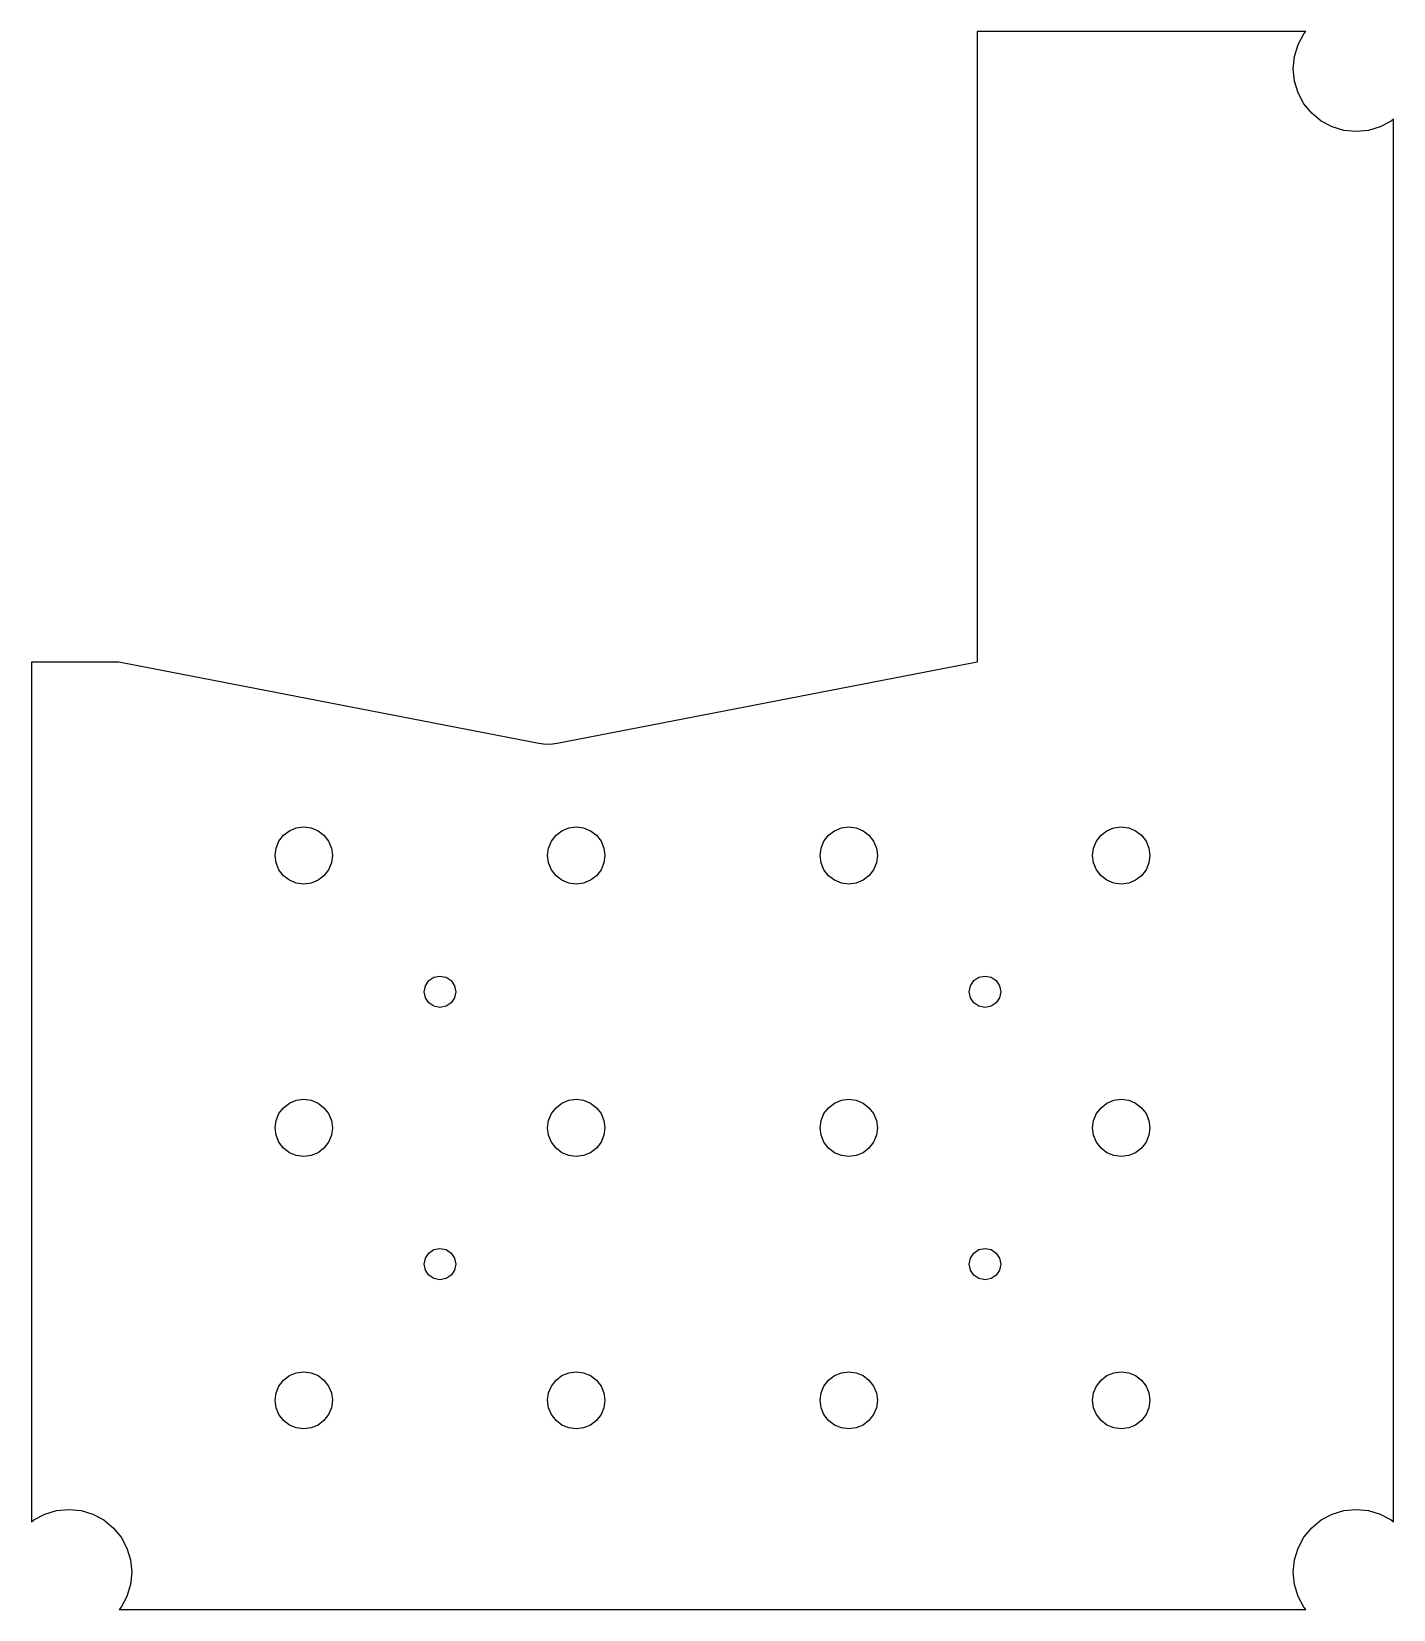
# Model space of a CAD drawing. Header units: metres. Extents: x 3 to 98, y 3 to 113.
import ezdxf

# ---------------------------------------------------------------- set-up
doc = ezdxf.new("R2010")
doc.units = ezdxf.units.M

msp = doc.modelspace()

# ---------------------------------------------------------------- linework, layer by layer
for p, q in [((91.9691, 113.25), (69, 113.25)), ((69, 113.25), (69, 69.15)), ((91.4349, 112.334), (91.8415, 113.094)), ((91.8415, 113.094), (91.9691, 113.25)), ((91.1, 110.65), (91.1845, 111.508)), ((91.1845, 111.508), (91.4349, 112.334)), ((91.1845, 109.792), (91.1, 110.65)), ((91.4349, 108.966), (91.1845, 109.792)), ((91.8415, 108.205), (91.4349, 108.966)), ((92.3887, 107.539), (91.8415, 108.205)), ((93.0555, 106.992), (92.3887, 107.539)), ((98.1, 107.119), (97.9445, 106.992)), ((98.1, 9.03085), (98.1, 107.119)), ((93.8162, 106.585), (93.0555, 106.992)), ((94.6416, 106.335), (93.8162, 106.585)), ((95.5, 106.25), (94.6416, 106.335)), ((96.3584, 106.335), (95.5, 106.25)), ((97.1838, 106.585), (96.3584, 106.335)), ((97.9445, 106.992), (97.1838, 106.585)), ((9, 69.15), (2.89999, 69.15)), ((2.89999, 69.15), (2.89999, 9.03085)), ((38.366, 63.4624), (9, 69.15)), ((69, 69.15), (39.634, 63.4624)), ((38.6814, 63.4156), (38.366, 63.4624)), ((39, 63.4), (38.6814, 63.4156)), ((39.3185, 63.4156), (39, 63.4)), ((39.634, 63.4624), (39.3185, 63.4156)), ((20.925, 57.357), (21.4073, 57.5568)), ((21.4073, 57.5568), (21.925, 57.625)), ((21.925, 57.625), (22.4426, 57.5568)), ((22.4426, 57.5568), (22.925, 57.357)), ((39.975, 57.357), (40.4574, 57.5568)), ((40.4574, 57.5568), (40.975, 57.625)), ((40.975, 57.625), (41.4926, 57.5568)), ((41.4926, 57.5568), (41.975, 57.357)), ((59.025, 57.357), (59.5074, 57.5568)), ((59.5074, 57.5568), (60.025, 57.625)), ((60.025, 57.625), (60.5426, 57.5568)), ((60.5426, 57.5568), (61.025, 57.357)), ((78.075, 57.357), (78.5574, 57.5568)), ((78.5574, 57.5568), (79.075, 57.625)), ((79.075, 57.625), (79.5926, 57.5568)), ((79.5926, 57.5568), (80.075, 57.357)), ((19.9931, 56.1426), (20.1929, 56.625)), ((20.1929, 56.625), (20.5108, 57.0392)), ((20.5108, 57.0392), (20.925, 57.357)), ((22.925, 57.357), (23.3392, 57.0392)), ((23.3392, 57.0392), (23.657, 56.625)), ((23.657, 56.625), (23.8568, 56.1426)), ((39.0431, 56.1426), (39.2429, 56.625)), ((39.2429, 56.625), (39.5608, 57.0392)), ((39.5608, 57.0392), (39.975, 57.357)), ((41.975, 57.357), (42.3892, 57.0392)), ((42.3892, 57.0392), (42.707, 56.625)), ((42.707, 56.625), (42.9068, 56.1426)), ((58.0931, 56.1426), (58.2929, 56.625)), ((58.2929, 56.625), (58.6108, 57.0392)), ((58.6108, 57.0392), (59.025, 57.357)), ((61.025, 57.357), (61.4392, 57.0392)), ((61.4392, 57.0392), (61.757, 56.625)), ((61.757, 56.625), (61.9568, 56.1426)), ((77.1431, 56.1426), (77.3429, 56.625)), ((77.3429, 56.625), (77.6608, 57.0392)), ((77.6608, 57.0392), (78.075, 57.357)), ((80.075, 57.357), (80.4892, 57.0392)), ((80.4892, 57.0392), (80.807, 56.625)), ((80.807, 56.625), (81.0069, 56.1426)), ((19.925, 55.625), (19.9931, 56.1426)), ((19.9931, 55.1074), (19.925, 55.625)), ((23.8568, 56.1426), (23.925, 55.625)), ((23.925, 55.625), (23.8568, 55.1074)), ((38.975, 55.625), (39.0431, 56.1426)), ((39.0431, 55.1074), (38.975, 55.625)), ((42.9068, 56.1426), (42.975, 55.625)), ((42.975, 55.625), (42.9068, 55.1074)), ((58.025, 55.625), (58.0931, 56.1426)), ((58.0931, 55.1074), (58.025, 55.625)), ((61.9568, 56.1426), (62.025, 55.625)), ((62.025, 55.625), (61.9568, 55.1074)), ((77.075, 55.625), (77.1431, 56.1426)), ((77.1431, 55.1074), (77.075, 55.625)), ((81.0069, 56.1426), (81.075, 55.625)), ((81.075, 55.625), (81.0069, 55.1074)), ((20.1929, 54.625), (19.9931, 55.1074)), ((20.5108, 54.2108), (20.1929, 54.625)), ((20.925, 53.8929), (20.5108, 54.2108)), ((23.3392, 54.2108), (22.925, 53.8929)), ((23.657, 54.625), (23.3392, 54.2108)), ((23.8568, 55.1074), (23.657, 54.625)), ((39.2429, 54.625), (39.0431, 55.1074)), ((39.5608, 54.2108), (39.2429, 54.625)), ((39.975, 53.8929), (39.5608, 54.2108)), ((42.3892, 54.2108), (41.975, 53.8929)), ((42.707, 54.625), (42.3892, 54.2108)), ((42.9068, 55.1074), (42.707, 54.625)), ((58.2929, 54.625), (58.0931, 55.1074)), ((58.6108, 54.2108), (58.2929, 54.625)), ((59.025, 53.8929), (58.6108, 54.2108)), ((61.4392, 54.2108), (61.025, 53.8929)), ((61.757, 54.625), (61.4392, 54.2108)), ((61.9568, 55.1074), (61.757, 54.625)), ((77.3429, 54.625), (77.1431, 55.1074)), ((77.6608, 54.2108), (77.3429, 54.625)), ((78.075, 53.8929), (77.6608, 54.2108)), ((80.4892, 54.2108), (80.075, 53.8929)), ((80.807, 54.625), (80.4892, 54.2108)), ((81.0069, 55.1074), (80.807, 54.625)), ((21.4073, 53.6931), (20.925, 53.8929)), ((21.925, 53.625), (21.4073, 53.6931)), ((22.4426, 53.6931), (21.925, 53.625)), ((22.925, 53.8929), (22.4426, 53.6931)), ((40.4574, 53.6931), (39.975, 53.8929)), ((40.975, 53.625), (40.4574, 53.6931)), ((41.4926, 53.6931), (40.975, 53.625)), ((41.975, 53.8929), (41.4926, 53.6931)), ((59.5074, 53.6931), (59.025, 53.8929)), ((60.025, 53.625), (59.5074, 53.6931)), ((60.5426, 53.6931), (60.025, 53.625)), ((61.025, 53.8929), (60.5426, 53.6931)), ((78.5574, 53.6931), (78.075, 53.8929)), ((79.075, 53.625), (78.5574, 53.6931)), ((79.5926, 53.6931), (79.075, 53.625)), ((80.075, 53.8929), (79.5926, 53.6931)), ((30.35, 46.1), (30.4337, 46.521)), ((30.4337, 46.521), (30.6722, 46.8778)), ((30.6722, 46.8778), (31.029, 47.1163)), ((31.029, 47.1163), (31.45, 47.2)), ((31.45, 47.2), (31.8709, 47.1163)), ((31.8709, 47.1163), (32.2278, 46.8778)), ((32.2278, 46.8778), (32.4663, 46.521)), ((32.4663, 46.521), (32.55, 46.1)), ((68.45, 46.1), (68.5337, 46.521)), ((68.5337, 46.521), (68.7722, 46.8778)), ((68.7722, 46.8778), (69.129, 47.1163)), ((69.129, 47.1163), (69.55, 47.2)), ((69.55, 47.2), (69.9709, 47.1163)), ((69.9709, 47.1163), (70.3278, 46.8778)), ((70.3278, 46.8778), (70.5663, 46.521)), ((70.5663, 46.521), (70.65, 46.1)), ((30.4337, 45.679), (30.35, 46.1)), ((30.6722, 45.3222), (30.4337, 45.679)), ((31.029, 45.0837), (30.6722, 45.3222)), ((32.2278, 45.3222), (31.8709, 45.0837)), ((32.4663, 45.679), (32.2278, 45.3222)), ((32.55, 46.1), (32.4663, 45.679)), ((68.5337, 45.679), (68.45, 46.1)), ((68.7722, 45.3222), (68.5337, 45.679)), ((69.129, 45.0837), (68.7722, 45.3222)), ((70.3278, 45.3222), (69.9709, 45.0837)), ((70.5663, 45.679), (70.3278, 45.3222)), ((70.65, 46.1), (70.5663, 45.679)), ((31.45, 45), (31.029, 45.0837)), ((31.8709, 45.0837), (31.45, 45)), ((69.55, 45), (69.129, 45.0837)), ((69.9709, 45.0837), (69.55, 45)), ((19.9931, 37.0926), (20.1929, 37.575)), ((20.1929, 37.575), (20.5108, 37.9892)), ((20.5108, 37.9892), (20.925, 38.307)), ((20.925, 38.307), (21.4073, 38.5069)), ((21.4073, 38.5069), (21.925, 38.575)), ((21.925, 38.575), (22.4426, 38.5069)), ((22.4426, 38.5069), (22.925, 38.307)), ((22.925, 38.307), (23.3392, 37.9892)), ((23.3392, 37.9892), (23.657, 37.575)), ((23.657, 37.575), (23.8568, 37.0926)), ((39.0431, 37.0926), (39.2429, 37.575)), ((39.2429, 37.575), (39.5608, 37.9892)), ((39.5608, 37.9892), (39.975, 38.307)), ((39.975, 38.307), (40.4574, 38.5069)), ((40.4574, 38.5069), (40.975, 38.575)), ((40.975, 38.575), (41.4926, 38.5069)), ((41.4926, 38.5069), (41.975, 38.307)), ((41.975, 38.307), (42.3892, 37.9892)), ((42.3892, 37.9892), (42.707, 37.575)), ((42.707, 37.575), (42.9068, 37.0926)), ((58.0931, 37.0926), (58.2929, 37.575)), ((58.2929, 37.575), (58.6108, 37.9892)), ((58.6108, 37.9892), (59.025, 38.307)), ((59.025, 38.307), (59.5074, 38.5069)), ((59.5074, 38.5069), (60.025, 38.575)), ((60.025, 38.575), (60.5426, 38.5069)), ((60.5426, 38.5069), (61.025, 38.307)), ((61.025, 38.307), (61.4392, 37.9892)), ((61.4392, 37.9892), (61.757, 37.575)), ((61.757, 37.575), (61.9568, 37.0926)), ((77.1431, 37.0926), (77.3429, 37.575)), ((77.3429, 37.575), (77.6608, 37.9892)), ((77.6608, 37.9892), (78.075, 38.307)), ((78.075, 38.307), (78.5574, 38.5069)), ((78.5574, 38.5069), (79.075, 38.575)), ((79.075, 38.575), (79.5926, 38.5069)), ((79.5926, 38.5069), (80.075, 38.307)), ((80.075, 38.307), (80.4892, 37.9892)), ((80.4892, 37.9892), (80.807, 37.575)), ((80.807, 37.575), (81.0069, 37.0926)), ((19.925, 36.575), (19.9931, 37.0926)), ((19.9931, 36.0574), (19.925, 36.575)), ((23.8568, 37.0926), (23.925, 36.575)), ((23.925, 36.575), (23.8568, 36.0574)), ((38.975, 36.575), (39.0431, 37.0926)), ((39.0431, 36.0574), (38.975, 36.575)), ((42.9068, 37.0926), (42.975, 36.575)), ((42.975, 36.575), (42.9068, 36.0574)), ((58.025, 36.575), (58.0931, 37.0926)), ((58.0931, 36.0574), (58.025, 36.575)), ((61.9568, 37.0926), (62.025, 36.575)), ((62.025, 36.575), (61.9568, 36.0574)), ((77.075, 36.575), (77.1431, 37.0926)), ((77.1431, 36.0574), (77.075, 36.575)), ((81.0069, 37.0926), (81.075, 36.575)), ((81.075, 36.575), (81.0069, 36.0574)), ((20.1929, 35.575), (19.9931, 36.0574)), ((20.5108, 35.1608), (20.1929, 35.575)), ((23.657, 35.575), (23.3392, 35.1608)), ((23.8568, 36.0574), (23.657, 35.575)), ((39.2429, 35.575), (39.0431, 36.0574)), ((39.5608, 35.1608), (39.2429, 35.575)), ((42.707, 35.575), (42.3892, 35.1608)), ((42.9068, 36.0574), (42.707, 35.575)), ((58.2929, 35.575), (58.0931, 36.0574)), ((58.6108, 35.1608), (58.2929, 35.575)), ((61.757, 35.575), (61.4392, 35.1608)), ((61.9568, 36.0574), (61.757, 35.575)), ((77.3429, 35.575), (77.1431, 36.0574)), ((77.6608, 35.1608), (77.3429, 35.575)), ((80.807, 35.575), (80.4892, 35.1608)), ((81.0069, 36.0574), (80.807, 35.575)), ((20.925, 34.8429), (20.5108, 35.1608)), ((21.4073, 34.6431), (20.925, 34.8429)), ((21.925, 34.575), (21.4073, 34.6431)), ((22.4426, 34.6431), (21.925, 34.575)), ((22.925, 34.8429), (22.4426, 34.6431)), ((23.3392, 35.1608), (22.925, 34.8429)), ((39.975, 34.8429), (39.5608, 35.1608)), ((40.4574, 34.6431), (39.975, 34.8429)), ((40.975, 34.575), (40.4574, 34.6431)), ((41.4926, 34.6431), (40.975, 34.575)), ((41.975, 34.8429), (41.4926, 34.6431)), ((42.3892, 35.1608), (41.975, 34.8429)), ((59.025, 34.8429), (58.6108, 35.1608)), ((59.5074, 34.6431), (59.025, 34.8429)), ((60.025, 34.575), (59.5074, 34.6431)), ((60.5426, 34.6431), (60.025, 34.575)), ((61.025, 34.8429), (60.5426, 34.6431)), ((61.4392, 35.1608), (61.025, 34.8429)), ((78.075, 34.8429), (77.6608, 35.1608)), ((78.5574, 34.6431), (78.075, 34.8429)), ((79.075, 34.575), (78.5574, 34.6431)), ((79.5926, 34.6431), (79.075, 34.575)), ((80.075, 34.8429), (79.5926, 34.6431)), ((80.4892, 35.1608), (80.075, 34.8429)), ((30.4337, 27.4709), (30.6722, 27.8278)), ((30.6722, 27.8278), (31.029, 28.0663)), ((31.029, 28.0663), (31.45, 28.15)), ((31.45, 28.15), (31.8709, 28.0663)), ((31.8709, 28.0663), (32.2278, 27.8278)), ((32.2278, 27.8278), (32.4663, 27.4709)), ((68.5337, 27.4709), (68.7722, 27.8278)), ((68.7722, 27.8278), (69.129, 28.0663)), ((69.129, 28.0663), (69.55, 28.15)), ((69.55, 28.15), (69.9709, 28.0663)), ((69.9709, 28.0663), (70.3278, 27.8278)), ((70.3278, 27.8278), (70.5663, 27.4709)), ((30.35, 27.05), (30.4337, 27.4709)), ((30.4337, 26.629), (30.35, 27.05)), ((30.6722, 26.2722), (30.4337, 26.629)), ((32.4663, 26.629), (32.2278, 26.2722)), ((32.4663, 27.4709), (32.55, 27.05)), ((32.55, 27.05), (32.4663, 26.629)), ((68.45, 27.05), (68.5337, 27.4709)), ((68.5337, 26.629), (68.45, 27.05)), ((68.7722, 26.2722), (68.5337, 26.629)), ((70.5663, 26.629), (70.3278, 26.2722)), ((70.5663, 27.4709), (70.65, 27.05)), ((70.65, 27.05), (70.5663, 26.629)), ((31.029, 26.0337), (30.6722, 26.2722)), ((31.45, 25.95), (31.029, 26.0337)), ((31.8709, 26.0337), (31.45, 25.95)), ((32.2278, 26.2722), (31.8709, 26.0337)), ((69.129, 26.0337), (68.7722, 26.2722)), ((69.55, 25.95), (69.129, 26.0337)), ((69.9709, 26.0337), (69.55, 25.95)), ((70.3278, 26.2722), (69.9709, 26.0337)), ((20.1929, 18.525), (20.5108, 18.9392)), ((20.5108, 18.9392), (20.925, 19.257)), ((20.925, 19.257), (21.4073, 19.4568)), ((21.4073, 19.4568), (21.925, 19.525)), ((21.925, 19.525), (22.4426, 19.4568)), ((22.4426, 19.4568), (22.925, 19.257)), ((22.925, 19.257), (23.3392, 18.9392)), ((23.3392, 18.9392), (23.657, 18.525)), ((39.2429, 18.525), (39.5608, 18.9392)), ((39.5608, 18.9392), (39.975, 19.257)), ((39.975, 19.257), (40.4574, 19.4568)), ((40.4574, 19.4568), (40.975, 19.525)), ((40.975, 19.525), (41.4926, 19.4568)), ((41.4926, 19.4568), (41.975, 19.257)), ((41.975, 19.257), (42.3892, 18.9392)), ((42.3892, 18.9392), (42.707, 18.525)), ((58.2929, 18.525), (58.6108, 18.9392)), ((58.6108, 18.9392), (59.025, 19.257)), ((59.025, 19.257), (59.5074, 19.4568)), ((59.5074, 19.4568), (60.025, 19.525)), ((60.025, 19.525), (60.5426, 19.4568)), ((60.5426, 19.4568), (61.025, 19.257)), ((61.025, 19.257), (61.4392, 18.9392)), ((61.4392, 18.9392), (61.757, 18.525)), ((77.3429, 18.525), (77.6608, 18.9392)), ((77.6608, 18.9392), (78.075, 19.257)), ((78.075, 19.257), (78.5574, 19.4568)), ((78.5574, 19.4568), (79.075, 19.525)), ((79.075, 19.525), (79.5926, 19.4568)), ((79.5926, 19.4568), (80.075, 19.257)), ((80.075, 19.257), (80.4892, 18.9392)), ((80.4892, 18.9392), (80.807, 18.525)), ((19.925, 17.525), (19.9931, 18.0426)), ((19.9931, 18.0426), (20.1929, 18.525)), ((23.657, 18.525), (23.8568, 18.0426)), ((23.8568, 18.0426), (23.925, 17.525)), ((38.975, 17.525), (39.0431, 18.0426)), ((39.0431, 18.0426), (39.2429, 18.525)), ((42.707, 18.525), (42.9068, 18.0426)), ((42.9068, 18.0426), (42.975, 17.525)), ((58.025, 17.525), (58.0931, 18.0426)), ((58.0931, 18.0426), (58.2929, 18.525)), ((61.757, 18.525), (61.9568, 18.0426)), ((61.9568, 18.0426), (62.025, 17.525)), ((77.075, 17.525), (77.1431, 18.0426)), ((77.1431, 18.0426), (77.3429, 18.525)), ((80.807, 18.525), (81.0069, 18.0426)), ((81.0069, 18.0426), (81.075, 17.525)), ((19.9931, 17.0074), (19.925, 17.525)), ((20.1929, 16.525), (19.9931, 17.0074)), ((23.8568, 17.0074), (23.657, 16.525)), ((23.925, 17.525), (23.8568, 17.0074)), ((39.0431, 17.0074), (38.975, 17.525)), ((39.2429, 16.525), (39.0431, 17.0074)), ((42.9068, 17.0074), (42.707, 16.525)), ((42.975, 17.525), (42.9068, 17.0074)), ((58.0931, 17.0074), (58.025, 17.525)), ((58.2929, 16.525), (58.0931, 17.0074)), ((61.9568, 17.0074), (61.757, 16.525)), ((62.025, 17.525), (61.9568, 17.0074)), ((77.1431, 17.0074), (77.075, 17.525)), ((77.3429, 16.525), (77.1431, 17.0074)), ((81.0069, 17.0074), (80.807, 16.525)), ((81.075, 17.525), (81.0069, 17.0074)), ((20.5108, 16.1108), (20.1929, 16.525)), ((20.925, 15.7929), (20.5108, 16.1108)), ((21.4073, 15.5931), (20.925, 15.7929)), ((21.925, 15.525), (21.4073, 15.5931)), ((22.4426, 15.5931), (21.925, 15.525)), ((22.925, 15.7929), (22.4426, 15.5931)), ((23.3392, 16.1108), (22.925, 15.7929)), ((23.657, 16.525), (23.3392, 16.1108)), ((39.5608, 16.1108), (39.2429, 16.525)), ((39.975, 15.7929), (39.5608, 16.1108)), ((40.4574, 15.5931), (39.975, 15.7929)), ((40.975, 15.525), (40.4574, 15.5931)), ((41.4926, 15.5931), (40.975, 15.525)), ((41.975, 15.7929), (41.4926, 15.5931)), ((42.3892, 16.1108), (41.975, 15.7929)), ((42.707, 16.525), (42.3892, 16.1108)), ((58.6108, 16.1108), (58.2929, 16.525)), ((59.025, 15.7929), (58.6108, 16.1108)), ((59.5074, 15.5931), (59.025, 15.7929)), ((60.025, 15.525), (59.5074, 15.5931)), ((60.5426, 15.5931), (60.025, 15.525)), ((61.025, 15.7929), (60.5426, 15.5931)), ((61.4392, 16.1108), (61.025, 15.7929)), ((61.757, 16.525), (61.4392, 16.1108)), ((77.6608, 16.1108), (77.3429, 16.525)), ((78.075, 15.7929), (77.6608, 16.1108)), ((78.5574, 15.5931), (78.075, 15.7929)), ((79.075, 15.525), (78.5574, 15.5931)), ((79.5926, 15.5931), (79.075, 15.525)), ((80.075, 15.7929), (79.5926, 15.5931)), ((80.4892, 16.1108), (80.075, 15.7929)), ((80.807, 16.525), (80.4892, 16.1108)), ((2.89999, 9.03085), (3.05548, 9.15846)), ((3.05548, 9.15846), (3.81619, 9.56506)), ((3.81619, 9.56506), (4.6416, 9.81544)), ((4.6416, 9.81544), (5.5, 9.89999)), ((5.5, 9.89999), (6.35838, 9.81544)), ((6.35838, 9.81544), (7.18379, 9.56506)), ((7.18379, 9.56506), (7.9445, 9.15846)), ((7.9445, 9.15846), (8.61127, 8.61127)), ((92.3887, 8.61127), (93.0555, 9.15846)), ((93.0555, 9.15846), (93.8162, 9.56506)), ((93.8162, 9.56506), (94.6416, 9.81544)), ((94.6416, 9.81544), (95.5, 9.89999)), ((95.5, 9.89999), (96.3584, 9.81544)), ((96.3584, 9.81544), (97.1838, 9.56506)), ((97.1838, 9.56506), (97.9445, 9.15846)), ((97.9445, 9.15846), (98.1, 9.03085)), ((8.61127, 8.61127), (9.15846, 7.9445)), ((9.15846, 7.9445), (9.56506, 7.18379)), ((91.4349, 7.18379), (91.8415, 7.9445)), ((91.8415, 7.9445), (92.3887, 8.61127)), ((9.56506, 7.18379), (9.81544, 6.35838)), ((91.1845, 6.35838), (91.4349, 7.18379)), ((9.81544, 6.35838), (9.89999, 5.5)), ((91.1, 5.5), (91.1845, 6.35838)), ((9.81544, 4.6416), (9.56506, 3.81619)), ((9.89999, 5.5), (9.81544, 4.6416)), ((91.1845, 4.6416), (91.1, 5.5)), ((91.4349, 3.81619), (91.1845, 4.6416)), ((9.56506, 3.81619), (9.15846, 3.05548)), ((91.8415, 3.05548), (91.4349, 3.81619)), ((9.15846, 3.05548), (9.03085, 2.89999)), ((9.03085, 2.89999), (91.9691, 2.89999)), ((91.9691, 2.89999), (91.8415, 3.05548))]:
    msp.add_line(p, q)

doc.saveas('drawing.dxf')
